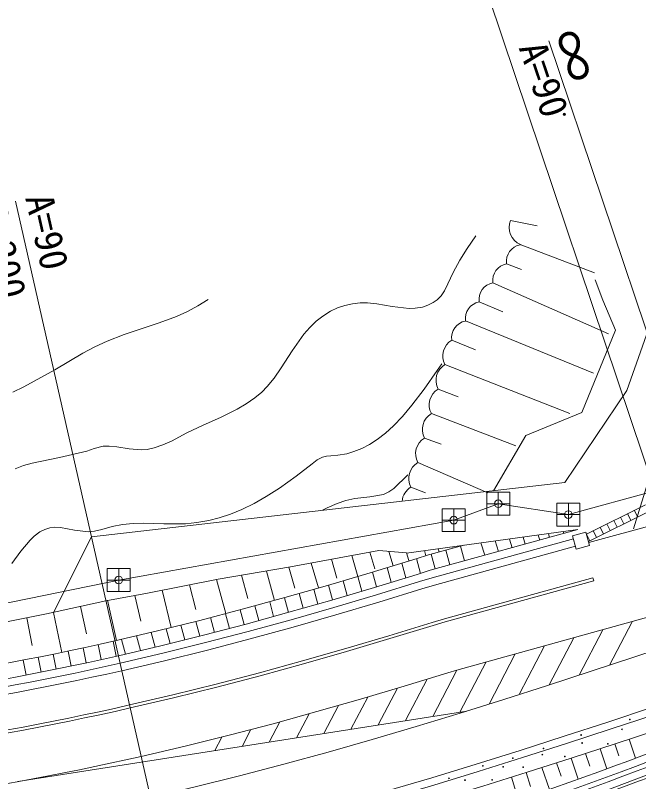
# Model space of a CAD drawing. Units: millimetres, scale not verified. Extents: x 40000 to 680000, y 20000 to 380000.
# Drawn here: x 110674 to 151440, y 284762 to 334895 of the extents above; entities that cross this region are included whole.
import ezdxf
from ezdxf.enums import TextEntityAlignment as Align

# ---------------------------------------------------------------- set-up
doc = ezdxf.new("R2010")
doc.units = ezdxf.units.MM
doc.header["$LTSCALE"] = 1000
doc.header["$PDMODE"] = 32
doc.header["$PDSIZE"] = 500
doc.linetypes.add('CHAIN', pattern=[18.5, 12, -1.5, 3.5, -1.5])
for name, color, linetype, lineweight in [('M-BGD', 7, 'Continuous', 13), ('M-BMK', 2, 'CHAIN', 13), ('M-BMK-ROW', 30, 'Continuous', 13), ('M-STR-HTXT', 7, 'Continuous', 13), ('M-STR-STRC', 7, 'Continuous', 13)]:
    doc.layers.add(name, color=color, linetype=linetype, lineweight=lineweight)
doc.styles.add('ＭＳ ゴシック', font='')
doc.styles.get('ＭＳ ゴシック').set_extended_font_data('MS Gothic')

# ---------------------------------------------------------------- blocks, each defined once
blk = doc.blocks.new('ﾌﾟﾛｯﾄﾏｰｸ-11')
at = {"color": 30, "linetype": 'Continuous', "lineweight": 13}
for p, q in [((0, 0.5), (0, -0.5)), ((-0.5, 0), (0.5, 0))]:
    blk.add_line(p, q, dxfattribs=at)
blk.add_lwpolyline([(0.5, 0.5), (-0.5, 0.5), (-0.5, -0.5), (0.5, -0.5)], close=True, dxfattribs=at)

msp = doc.modelspace()

# ---------------------------------------------------------------- linework, layer by layer
at = {"layer": 'M-BGD'}
for p, q in [((150662, 310347), (156242, 326211)), ((143063, 321476), (144805, 321133)), ((140214, 319646), (140787, 320465)), ((143701, 319892), (148546, 318059)), ((139738, 318878), (140214, 319646)), ((139311, 318072), (139738, 318878)), ((142804, 318644), (143772, 318264)), ((138970, 317325), (139311, 318072)), ((141907, 317396), (149466, 314059)), ((148586, 317589), (149090, 316272)), ((138513, 316550), (138737, 316876)), ((138737, 316876), (138970, 317325)), ((138254, 316284), (138513, 316550)), ((122606, 315884), (121934, 315523)), ((123284, 316313), (122606, 315884)), ((131746, 315754), (132227, 315920)), ((132227, 315920), (132725, 316032)), ((132725, 316032), (133234, 316086)), ((133234, 316086), (133706, 316085)), ((133706, 316085), (134315, 316025)), ((134315, 316025), (135329, 315851)), ((135329, 315851), (136428, 315722)), ((137303, 315811), (137649, 315924)), ((137649, 315924), (138010, 316107)), ((138010, 316107), (138254, 316284)), ((141010, 316147), (142564, 315504)), ((149090, 316272), (149929, 314297)), ((121934, 315523), (121208, 315194)), ((130780, 315219), (131289, 315538)), ((131289, 315538), (131746, 315754)), ((136428, 315722), (136821, 315732)), ((136821, 315732), (137303, 315811)), ((121208, 315194), (120084, 314774)), ((129924, 314483), (130345, 314889)), ((130345, 314889), (130780, 315219)), ((140113, 314899), (148484, 311491)), ((118844, 314367), (117796, 314019)), ((120084, 314774), (118844, 314367)), ((129538, 314032), (129924, 314483)), ((117796, 314019), (116674, 313589)), ((128783, 312955), (129538, 314032)), ((149929, 314297), (147722, 308916)), ((116674, 313589), (115877, 313219)), ((139217, 313650), (140775, 313006)), ((115877, 313219), (115084, 312792)), ((128063, 311830), (128783, 312955)), ((151106, 301313), (154634, 312836)), ((115084, 312792), (113248, 311707)), ((127596, 311161), (128063, 311830)), ((138264, 311650), (138568, 312092)), ((138772, 312047), (146940, 308840)), ((113248, 311707), (111233, 310584)), ((137415, 310444), (138264, 311650)), ((127153, 310614), (127596, 311161)), ((111233, 310584), (110511, 310247)), ((126789, 310243), (127153, 310614)), ((136610, 309385), (137415, 310444)), ((138327, 310444), (139644, 309939)), ((146620, 304334), (150662, 310347)), ((148173, 300405), (185993, 310679)), ((125773, 309471), (126338, 309864)), ((126338, 309864), (126789, 310243)), ((125173, 309120), (125773, 309471)), ((135984, 308647), (136610, 309385)), ((124086, 308586), (125173, 309120)), ((137883, 308842), (143404, 306740)), ((147722, 308916), (144051, 307415)), ((122960, 308089), (124086, 308586)), ((135406, 308044), (135984, 308647)), ((121893, 307580), (122960, 308089)), ((134880, 307566), (135406, 308044)), ((120884, 307043), (121893, 307580)), ((134333, 307142), (134880, 307566)), ((144051, 307415), (141956, 303798)), ((120328, 306793), (120884, 307043)), ((133336, 306562), (133844, 306828)), ((133844, 306828), (134333, 307142)), ((137438, 307239), (138520, 306833)), ((113558, 305969), (115352, 306388)), ((115352, 306388), (115838, 306565)), ((115838, 306565), (116417, 306706)), ((116417, 306706), (116811, 306716)), ((116811, 306716), (117311, 306666)), ((117311, 306666), (118119, 306531)), ((118119, 306531), (118897, 306465)), ((118897, 306465), (119286, 306499)), ((119286, 306499), (119765, 306600)), ((119765, 306600), (120328, 306793)), ((132347, 306219), (132806, 306351)), ((132806, 306351), (133336, 306562)), ((111768, 305606), (113558, 305969)), ((130409, 305806), (130757, 305999)), ((130757, 305999), (131015, 306065)), ((131015, 306065), (131316, 306084)), ((131316, 306084), (131773, 306117)), ((131773, 306117), (132347, 306219)), ((110667, 305226), (111204, 305438)), ((111204, 305438), (111768, 305606)), ((129041, 304752), (130080, 305554)), ((130080, 305554), (130409, 305806)), ((136993, 305636), (141575, 303664)), ((135426, 303947), (136345, 304845)), ((115655, 300780), (146620, 304334)), ((127943, 303970), (129041, 304752)), ((127080, 303417), (127943, 303970)), ((135102, 303720), (135426, 303947)), ((136549, 304033), (137501, 303656)), ((126287, 302965), (127080, 303417)), ((132883, 303293), (133866, 303388)), ((133866, 303388), (134756, 303549)), ((134756, 303549), (135102, 303720)), ((125478, 302566), (126287, 302965)), ((131073, 302681), (131722, 302965)), ((131722, 302965), (132294, 303156)), ((132294, 303156), (132883, 303293)), ((151880, 302883), (148019, 300964)), ((124744, 302262), (125478, 302566)), ((130760, 302513), (131073, 302681)), ((152102, 302435), (148155, 300472)), ((151153, 302522), (151376, 302074)), ((122548, 301707), (123327, 301841)), ((123327, 301841), (123996, 302011)), ((123996, 302011), (124744, 302262)), ((149810, 301854), (150033, 301406)), ((150258, 302076), (150480, 301629)), ((150706, 302299), (150928, 301851)), ((112603, 301264), (112939, 301367)), ((112939, 301367), (113260, 301401)), ((113260, 301401), (113639, 301379)), ((113639, 301379), (114542, 301218)), ((116335, 301255), (117011, 301453)), ((117011, 301453), (117686, 301594)), ((117686, 301594), (118379, 301656)), ((118379, 301656), (119078, 301664)), ((119078, 301664), (120386, 301620)), ((120386, 301620), (121795, 301631)), ((121795, 301631), (122548, 301707)), ((148915, 301409), (149137, 300961)), ((149362, 301631), (149585, 301184)), ((111634, 300556), (111916, 300825)), ((111916, 300825), (112287, 301102)), ((112287, 301102), (112603, 301264)), ((114542, 301218), (115463, 301110)), ((115463, 301110), (115848, 301145)), ((115848, 301145), (116335, 301255)), ((136263, 299718), (147469, 301249)), ((137806, 298588), (147469, 301249)), ((144968, 300560), (144875, 300894)), ((145549, 300986), (145618, 300739)), ((146554, 300996), (146512, 301118)), ((148019, 300964), (148242, 300516)), ((148467, 301186), (148690, 300738)), ((111030, 299835), (111634, 300556)), ((115655, 300780), (113168, 295837)), ((137944, 298107), (147173, 300648)), ((141373, 299570), (141124, 300382)), ((142273, 299818), (142058, 300510)), ((143173, 300065), (142994, 300637)), ((144021, 300299), (143878, 300758)), ((110439, 299031), (111030, 299835)), ((128671, 298807), (134437, 299885)), ((136261, 299728), (134437, 299885)), ((135390, 298891), (135101, 299828)), ((137516, 299545), (137436, 299878)), ((137540, 299552), (139996, 300228)), ((138085, 297627), (147305, 300166)), ((138393, 299787), (138332, 300001)), ((138831, 299907), (139089, 298941)), ((139312, 300040), (139286, 300131)), ((139795, 300173), (140053, 299206)), ((131711, 298079), (131350, 299308)), ((133078, 298192), (132671, 299555)), ((134193, 298679), (133860, 299776)), ((136417, 299222), (136261, 299728)), ((136908, 299356), (137166, 298388)), ((137867, 299642), (138124, 298675)), ((123949, 298011), (128671, 298807)), ((130501, 297434), (130031, 299061)), ((135952, 299063), (136209, 298096)), ((127628, 296620), (127095, 298541)), ((128952, 297424), (128565, 298789)), ((134038, 298478), (134295, 297510)), ((134995, 298770), (135252, 297803)), ((119312, 297088), (123949, 298011)), ((124434, 295755), (123840, 297995)), ((125881, 296741), (125467, 298267)), ((132120, 297908), (132377, 296941)), ((133079, 298192), (133336, 297225)), ((138731, 295420), (148452, 298096)), ((138787, 295228), (148512, 297905)), ((148452, 298096), (148512, 297905)), ((122473, 296025), (122067, 297636)), ((130199, 297348), (130457, 296381)), ((131161, 297624), (131418, 296657)), ((119312, 297088), (116598, 296600)), ((118878, 295268), (118481, 296939)), ((120870, 294846), (120275, 297280)), ((128276, 296797), (128534, 295831)), ((129238, 297072), (129495, 296106)), ((112709, 295735), (116600, 296601)), ((117291, 293995), (116692, 296625)), ((127312, 296533), (127569, 295566)), ((113717, 293220), (113168, 295837)), ((115327, 294427), (114934, 296230)), ((125383, 296004), (125641, 295036)), ((126347, 296268), (126605, 295301)), ((108802, 294952), (112709, 295735)), ((111784, 293681), (111435, 295480)), ((123448, 295497), (123706, 294530)), ((124415, 295750), (124673, 294784)), ((121509, 295005), (121767, 294039)), ((122480, 295246), (122737, 294280)), ((118593, 294300), (118850, 293333)), ((119567, 294528), (119824, 293561)), ((120539, 294764), (120796, 293797)), ((117066, 293944), (117263, 292963)), ((117618, 294072), (117876, 293105)), ((114134, 293307), (114331, 292326)), ((115113, 293514), (115309, 292533)), ((116090, 293726), (116287, 292746)), ((112174, 292908), (112371, 291928)), ((113155, 293105), (113351, 292124)), ((111193, 292716), (111389, 291736)), ((150822, 287544), (151240, 286299)), ((148921, 286921), (149363, 285606)), ((149872, 287231), (150132, 286456)), ((147019, 286302), (147483, 284921)), ((147970, 286611), (148248, 285785)), ((146069, 285992), (146363, 285114)), ((144072, 285358), (144361, 284441)), ((145114, 285692), (145600, 284244)), ((143118, 285060), (143596, 283538))]:
    msp.add_line(p, q, dxfattribs=at)
msp.add_lwpolyline([(147358, 299973), (148226, 300212), (147987, 301080), (147120, 300841)], close=True, dxfattribs=at)
for points in [[(117185, 293971), (119966, 294621), (122742, 295311), (125519, 296040), (128300, 296804), (131083, 297600), (133870, 298427), (136662, 299280), (137509, 299543)], [(117413, 292997), (120201, 293649), (122989, 294343), (125779, 295074), (128570, 295841), (131363, 296640), (134158, 297469), (136956, 298324), (137806, 298588)], [(117524, 292509), (120318, 293163), (123113, 293858), (125908, 294591), (128705, 295360), (131502, 296160), (134302, 296990), (137104, 297846), (137944, 298107)], [(117634, 292022), (120436, 292677), (123237, 293374), (126038, 294108), (128840, 294878), (131642, 295680), (134446, 296511), (137252, 297369), (138085, 297627)], [(118140, 289778), (120975, 290441), (123807, 291145), (126635, 291887), (129461, 292664), (132286, 293472), (135109, 294309), (137933, 295172), (138731, 295420)], [(118186, 289583), (121022, 290247), (123856, 290952), (126687, 291694), (129515, 292471), (132342, 293280), (135167, 294118), (137992, 294981), (138787, 295228)], [(127948, 282204), (129152, 282520), (132083, 283325), (135000, 284160), (137907, 285021), (140802, 285906), (143687, 286810), (146562, 287731), (149430, 288664), (152290, 289608), (155143, 290558), (157992, 291512), (159414, 291990)], [(128089, 281724), (129282, 282037), (132218, 282843), (135140, 283680), (138051, 284542), (140950, 285428), (143838, 286333), (146716, 287255), (149586, 288189), (152447, 289133), (155302, 290084), (158151, 291038), (159573, 291516)], [(128343, 280757), (129541, 281071), (132488, 281881), (135420, 282720), (138339, 283585), (141245, 284473), (144140, 285380), (147023, 286303), (149897, 287239), (152762, 288184), (155619, 289136), (158469, 290090), (159891, 290568)]]:
    msp.add_lwpolyline(points, dxfattribs=at)
for centre in [(150862, 288831), (147680, 287814), (150346, 288188), (147743, 287292), (145212, 286939), (149427, 287231), (143206, 286300), (145138, 286532), (146610, 286410), (141256, 285797), (142573, 285733), (143889, 285707), (139039, 284983), (140085, 284857), (141865, 284875)]:
    msp.add_circle(centre, 25, dxfattribs=at)
for centre, radius, start, end in [((144214, 321020), 1238, 158.3437, 245.5494), ((143908, 318797), 1114, 100.7018, 187.9074), ((143011, 317549), 1114, 100.7018, 187.9074), ((142114, 316300), 1114, 100.7018, 187.9074), ((141217, 315052), 1114, 100.7018, 187.9074), ((140320, 313803), 1114, 100.7018, 187.9074), ((139836, 312615), 1206, 120.8938, 208.0995), ((139391, 311013), 1206, 120.8938, 208.0995), ((138946, 309410), 1206, 120.8938, 208.0995), ((138502, 307807), 1206, 120.8938, 208.0995), ((138057, 306204), 1206, 120.8938, 208.0995), ((137613, 304601), 1206, 120.8938, 208.0995), ((137168, 302998), 1206, 120.8938, 174.6371), ((75373, 478800), 189500, 273.11171, 282.74918), ((75373, 478800), 190500, 273.14408, 282.74918), ((75373, 478800), 191000, 273.14408, 282.74918), ((75373, 478800), 191500, 273.14408, 282.74918), ((-4400, 704726), 446436, 287.66861, 291.94511), ((75373, 478800), 193800, 273.14408, 282.74918), ((-4400, 704726), 446936, 287.7704, 291.94511), ((-4400, 704726), 447256, 287.7704, 291.94511), ((75373, 478800), 194000, 273.14408, 282.74918), ((-87335, 935866), 693479, 288.40227, 291.15603), ((-87335, 935866), 694279, 288.40231, 291.15593)]:
    msp.add_arc(centre, radius, start, end, dxfattribs=at)
at = {"layer": 'M-BMK'}
msp.add_lwpolyline([(119510, 283731), (122431, 284414), (125342, 285138), (128244, 285899), (131137, 286694), (134021, 287520), (136897, 288372), (139767, 289249), (142629, 290146), (145486, 291061), (148339, 291990), (151188, 292930), (154034, 293878), (156879, 294830), (158301, 295307)], dxfattribs=at)
at = {"layer": 'M-BMK-ROW'}
for p, q in [((146841, 302234), (152900, 303903)), ((139348, 301870), (142258, 302943)), ((142258, 302943), (146841, 302234)), ((117438, 297954), (139348, 301870)), ((85507, 291372), (117438, 297954)), ((144020, 282195), (155196, 286412))]:
    msp.add_line(p, q, dxfattribs=at)
for p in [(142258, 302943), (146841, 302234), (139348, 301870), (117438, 297954)]:
    msp.add_point(p, dxfattribs=at)
at = {"layer": 'M-STR-HTXT'}
for p, q in [((152597, 303462), (136353, 351866)), ((158301, 295307), (145575, 333229)), ((119510, 283731), (110682, 322745))]:
    msp.add_line(p, q, dxfattribs=at)
for radius in [75, 45, 15]:
    msp.add_circle((146582, 328417), radius, dxfattribs=at)
at = {"layer": 'M-STR-STRC'}
for p, q in [((139545, 292065), (192888, 306807)), ((151010, 295222), (149529, 292382)), ((149100, 294696), (147556, 291734)), ((147191, 294171), (145586, 291093)), ((145281, 293645), (143646, 290510)), ((143372, 293119), (141663, 289843)), ((141462, 292593), (139752, 289313)), ((139553, 292067), (137970, 289033)), ((137602, 291463), (136189, 288753)), ((135660, 290874), (134407, 288472)), ((133726, 290301), (132626, 288192)), ((140194, 289383), (110830, 284763)), ((131800, 289745), (130845, 287912)), ((129882, 289202), (129063, 287632)), ((127973, 288677), (127282, 287351)), ((126075, 288174), (125500, 287071)), ((124185, 287684), (123719, 286791))]:
    msp.add_line(p, q, dxfattribs=at)
msp.add_lwpolyline([(118903, 286413), (121785, 287088), (124661, 287803), (127530, 288555), (130394, 289342), (133251, 290160), (136104, 291006), (138953, 291876), (139555, 292063)], dxfattribs=at)
msp.add_arc((75373, 478800), 197250, 273.14408, 282.74918, dxfattribs=at)

# ---------------------------------------------------------------- block references
at = {"layer": 'M-BMK-ROW', "xscale": 1500, "yscale": 1500}
for p in [(142258, 302943), (146841, 302234), (139348, 301870), (117438, 297954)]:
    msp.add_blockref('ﾌﾟﾛｯﾄﾏｰｸ-11', p, dxfattribs=at)

# ---------------------------------------------------------------- texts
at = {"layer": 'M-STR-HTXT', "style": 'ＭＳ ゴシック'}
for s, height, rotation, p in [('∞', 2566, 108.551, (148609, 334573)), ('A=90', 1833, 288.551, (144651, 327872)), ('A=90', 1833, 282.749, (111877, 317973)), ('R=200', 1833, 282.749, (109117, 316110))]:
    msp.add_text(s, height=height, rotation=rotation, dxfattribs=at).set_placement(p, align=Align.BOTTOM_RIGHT)

doc.saveas('drawing.dxf')
